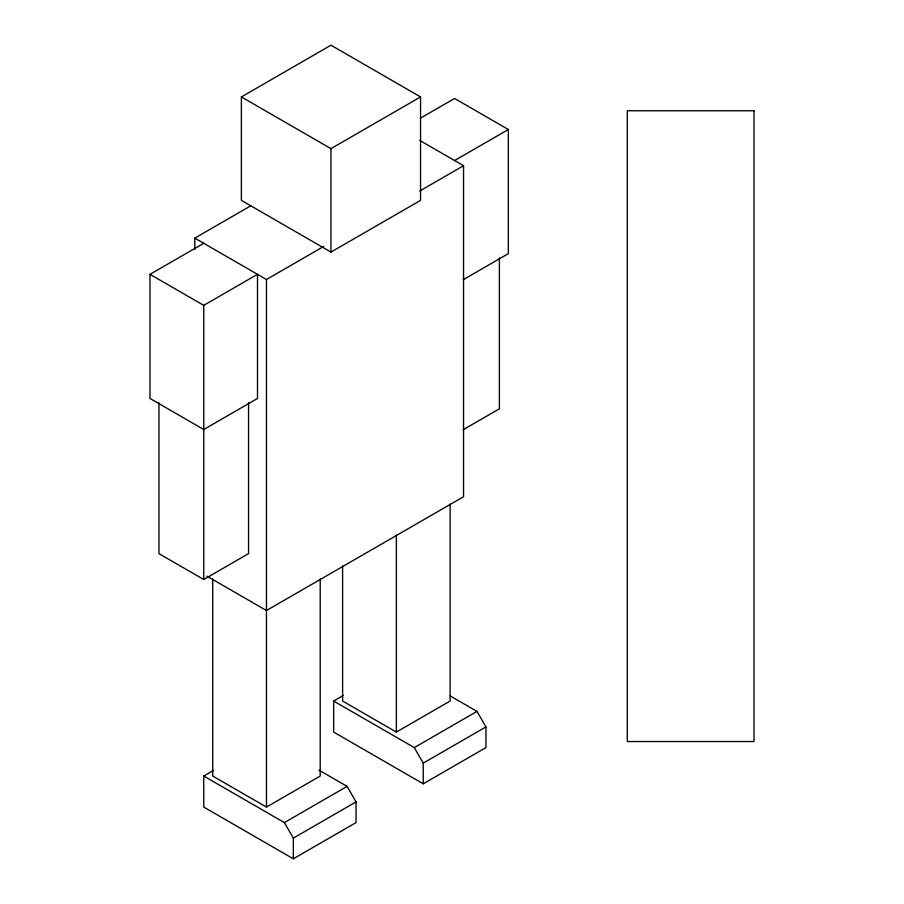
<?xml version="1.0" encoding="UTF-8"?>
<svg xmlns="http://www.w3.org/2000/svg" width="904" height="904" viewBox="0 0 904 904"><rect width="100%" height="100%" fill="white"/><g stroke="black" fill="none" stroke-linecap="round" stroke-linejoin="round"><path stroke-width="1.36" d="M241.379 96.92L330.966 45.2L420.552 96.92L420.552 200.372L330.966 252.092L241.379 200.372L241.379 96.92L330.966 148.64L420.552 96.92M194.789 249.391L194.789 238.125L250.758 205.818M149.996 274.33L203.75 305.36L257.504 274.33L257.504 398.461L203.75 429.502L149.996 398.461L149.996 274.33L203.75 243.3M420.383 118.221L454.588 98.48L508.342 129.509L508.342 253.64L463.142 279.743M454.588 160.539L508.342 129.509M194.789 238.125L266.465 279.505L323.643 246.487M419.75 191.004L463.549 165.714L463.549 496.737L266.465 610.528L206.937 576.164M158.957 402.698L158.957 553.632L203.75 579.498L248.543 553.632L248.543 402.698M463.063 429.784L499.381 408.811L499.381 257.877M318.988 770.163L347.091 786.39L356.052 801.904L356.052 822.595L293.337 858.8L203.75 807.08L203.75 776.039L213.4 770.479M450.113 695.877L476.984 711.391L485.945 726.906L485.945 747.597L423.241 783.802L333.655 732.082L333.655 701.052L343.294 695.481M212.711 579.001L212.711 776.039L266.465 807.08L320.208 776.039L320.208 579.001M342.605 565.938L342.605 701.052L396.359 732.082L450.113 701.052L450.113 504.003M203.75 776.039L284.376 822.595L347.091 786.39M333.655 701.052L414.281 747.597L476.984 711.391M293.337 858.8L293.337 838.11L356.052 801.904M423.241 783.802L423.241 763.112L485.945 726.906M419.818 140.47L463.549 165.714M414.281 747.597L423.241 763.112M284.376 822.595L293.337 838.11M396.359 535.044L396.359 732.082M330.966 148.64L330.966 252.092M266.465 279.505L266.465 807.08M203.75 305.36L203.75 579.498M754.004 110.751L627.308 110.751L627.308 741.529L754.004 741.529L754.004 110.751"/></g></svg>
